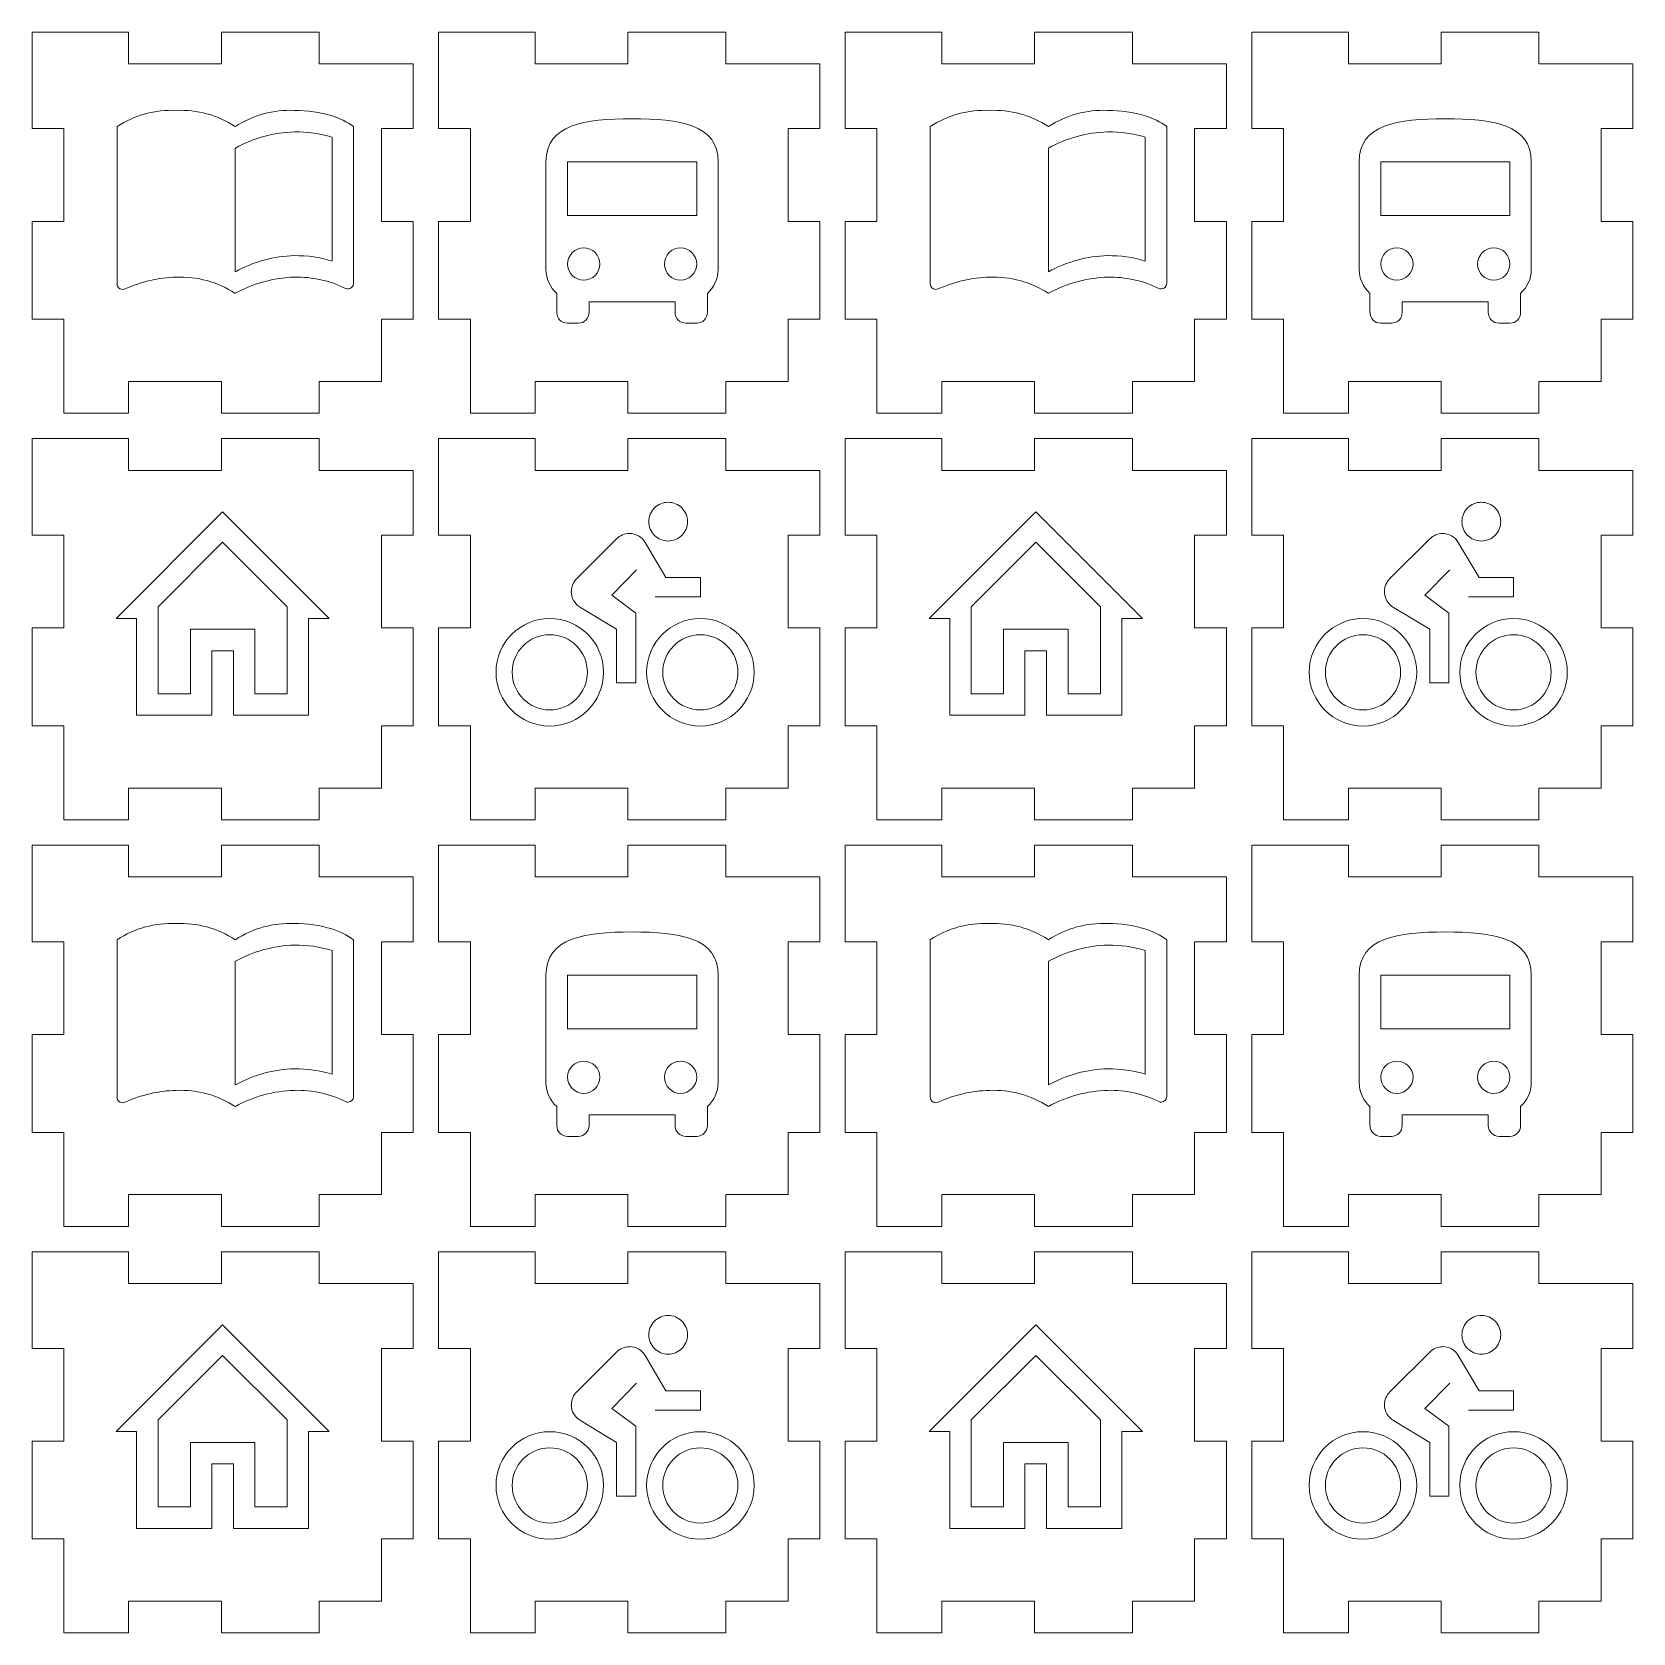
# Model space of a CAD drawing. Header units: millimetres. Extents: x 0 to 126, y 0 to 254.
# Drawn here: x 0 to 126, y 0 to 126 of the extents above; entities that cross this region are included whole.
import ezdxf

# ---------------------------------------------------------------- set-up
doc = ezdxf.new("R2010")
doc.units = ezdxf.units.MM
doc.layers.get('0').update_dxf_attribs({"lineweight": 25, "true_color": 0xffffff})
doc.layers.add('layer 1', color=3, linetype='Continuous', lineweight=9, true_color=0x00ff00)

msp = doc.modelspace()

# ---------------------------------------------------------------- linework, layer by layer
at = {"lineweight": 13}
for p, q in [((7.6, 126), (0, 126)), ((0, 118.4), (0, 126)), ((7.6, 126), (7.6, 123.5)), ((22.6, 126), (14.9, 126)), ((14.9, 126), (14.9, 123.5)), ((22.6, 126), (22.6, 123.5)), ((39.6, 126), (32, 126)), ((32, 118.4), (32, 126)), ((39.6, 126), (39.6, 123.5)), ((54.6, 126), (46.9, 126)), ((46.9, 126), (46.9, 123.5)), ((54.6, 126), (54.6, 123.5)), ((71.6, 126), (64, 126)), ((64, 118.4), (64, 126)), ((71.6, 126), (71.6, 123.5)), ((86.6, 126), (78.9, 126)), ((78.9, 126), (78.9, 123.5)), ((86.6, 126), (86.6, 123.5)), ((103.6, 126), (96, 126)), ((96, 118.4), (96, 126)), ((103.6, 126), (103.6, 123.5)), ((118.6, 126), (110.9, 126)), ((110.9, 126), (110.9, 123.5)), ((118.6, 126), (118.6, 123.5)), ((14.9, 123.5), (7.6, 123.5)), ((30, 123.5), (22.6, 123.5)), ((30, 118.4), (30, 123.5)), ((46.9, 123.5), (39.6, 123.5)), ((62, 123.5), (54.6, 123.5)), ((62, 118.4), (62, 123.5)), ((78.9, 123.5), (71.6, 123.5)), ((94, 123.5), (86.6, 123.5)), ((94, 118.4), (94, 123.5)), ((110.9, 123.5), (103.6, 123.5)), ((126, 123.5), (118.6, 123.5)), ((126, 118.4), (126, 123.5)), ((0, 118.4), (2.5, 118.4)), ((2.5, 111.1), (2.5, 118.4)), ((27.5, 111.1), (27.5, 118.4)), ((27.5, 118.4), (30, 118.4)), ((32, 118.4), (34.5, 118.4)), ((34.5, 111.1), (34.5, 118.4)), ((59.5, 111.1), (59.5, 118.4)), ((59.5, 118.4), (62, 118.4)), ((64, 118.4), (66.5, 118.4)), ((66.5, 111.1), (66.5, 118.4)), ((91.5, 111.1), (91.5, 118.4)), ((91.5, 118.4), (94, 118.4)), ((96, 118.4), (98.5, 118.4)), ((98.5, 111.1), (98.5, 118.4)), ((123.5, 111.1), (123.5, 118.4)), ((123.5, 118.4), (126, 118.4)), ((0, 103.4), (0, 111.1)), ((0, 111.1), (2.5, 111.1)), ((27.5, 111.1), (30, 111.1)), ((30, 103.4), (30, 111.1)), ((32, 103.4), (32, 111.1)), ((32, 111.1), (34.5, 111.1)), ((59.5, 111.1), (62, 111.1)), ((62, 103.4), (62, 111.1)), ((64, 103.4), (64, 111.1)), ((64, 111.1), (66.5, 111.1)), ((91.5, 111.1), (94, 111.1)), ((94, 103.4), (94, 111.1)), ((96, 103.4), (96, 111.1)), ((96, 111.1), (98.5, 111.1)), ((123.5, 111.1), (126, 111.1)), ((126, 103.4), (126, 111.1)), ((0, 103.4), (2.5, 103.4)), ((2.5, 96), (2.5, 103.4)), ((27.5, 98.5), (27.5, 103.4)), ((27.5, 103.4), (30, 103.4)), ((32, 103.4), (34.5, 103.4)), ((34.5, 96), (34.5, 103.4)), ((59.5, 98.5), (59.5, 103.4)), ((59.5, 103.4), (62, 103.4)), ((64, 103.4), (66.5, 103.4)), ((66.5, 96), (66.5, 103.4)), ((91.5, 98.5), (91.5, 103.4)), ((91.5, 103.4), (94, 103.4)), ((96, 103.4), (98.5, 103.4)), ((98.5, 96), (98.5, 103.4)), ((123.5, 98.5), (123.5, 103.4)), ((123.5, 103.4), (126, 103.4)), ((14.9, 98.5), (7.6, 98.5)), ((7.6, 98.5), (7.6, 96)), ((14.9, 98.5), (14.9, 96)), ((27.5, 98.5), (22.6, 98.5)), ((22.6, 98.5), (22.6, 96)), ((46.9, 98.5), (39.6, 98.5)), ((39.6, 98.5), (39.6, 96)), ((46.9, 98.5), (46.9, 96)), ((59.5, 98.5), (54.6, 98.5)), ((54.6, 98.5), (54.6, 96)), ((78.9, 98.5), (71.6, 98.5)), ((71.6, 98.5), (71.6, 96)), ((78.9, 98.5), (78.9, 96)), ((91.5, 98.5), (86.6, 98.5)), ((86.6, 98.5), (86.6, 96)), ((110.9, 98.5), (103.6, 98.5)), ((103.6, 98.5), (103.6, 96)), ((110.9, 98.5), (110.9, 96)), ((123.5, 98.5), (118.6, 98.5)), ((118.6, 98.5), (118.6, 96)), ((7.6, 96), (2.5, 96)), ((22.6, 96), (14.9, 96)), ((39.6, 96), (34.5, 96)), ((54.6, 96), (46.9, 96)), ((71.6, 96), (66.5, 96)), ((86.6, 96), (78.9, 96)), ((103.6, 96), (98.5, 96)), ((118.6, 96), (110.9, 96)), ((7.6, 94), (0, 94)), ((0, 86.4), (0, 94)), ((7.6, 94), (7.6, 91.5)), ((22.6, 94), (14.9, 94)), ((14.9, 94), (14.9, 91.5)), ((22.6, 94), (22.6, 91.5)), ((39.6, 94), (32, 94)), ((32, 86.4), (32, 94)), ((39.6, 94), (39.6, 91.5)), ((54.6, 94), (46.9, 94)), ((46.9, 94), (46.9, 91.5)), ((54.6, 94), (54.6, 91.5)), ((71.6, 94), (64, 94)), ((64, 86.4), (64, 94)), ((71.6, 94), (71.6, 91.5)), ((86.6, 94), (78.9, 94)), ((78.9, 94), (78.9, 91.5)), ((86.6, 94), (86.6, 91.5)), ((103.6, 94), (96, 94)), ((96, 86.4), (96, 94)), ((103.6, 94), (103.6, 91.5)), ((118.6, 94), (110.9, 94)), ((110.9, 94), (110.9, 91.5)), ((118.6, 94), (118.6, 91.5)), ((14.9, 91.5), (7.6, 91.5)), ((30, 91.5), (22.6, 91.5)), ((30, 86.4), (30, 91.5)), ((46.9, 91.5), (39.6, 91.5)), ((62, 91.5), (54.6, 91.5)), ((62, 86.4), (62, 91.5)), ((78.9, 91.5), (71.6, 91.5)), ((94, 91.5), (86.6, 91.5)), ((94, 86.4), (94, 91.5)), ((110.9, 91.5), (103.6, 91.5)), ((126, 91.5), (118.6, 91.5)), ((126, 86.4), (126, 91.5)), ((0, 86.4), (2.5, 86.4)), ((2.5, 79.1), (2.5, 86.4)), ((27.5, 79.1), (27.5, 86.4)), ((27.5, 86.4), (30, 86.4)), ((32, 86.4), (34.5, 86.4)), ((34.5, 79.1), (34.5, 86.4)), ((59.5, 79.1), (59.5, 86.4)), ((59.5, 86.4), (62, 86.4)), ((64, 86.4), (66.5, 86.4)), ((66.5, 79.1), (66.5, 86.4)), ((91.5, 79.1), (91.5, 86.4)), ((91.5, 86.4), (94, 86.4)), ((96, 86.4), (98.5, 86.4)), ((98.5, 79.1), (98.5, 86.4)), ((123.5, 79.1), (123.5, 86.4)), ((123.5, 86.4), (126, 86.4)), ((0, 71.4), (0, 79.1)), ((0, 79.1), (2.5, 79.1)), ((27.5, 79.1), (30, 79.1)), ((30, 71.4), (30, 79.1)), ((32, 71.4), (32, 79.1)), ((32, 79.1), (34.5, 79.1)), ((59.5, 79.1), (62, 79.1)), ((62, 71.4), (62, 79.1)), ((64, 71.4), (64, 79.1)), ((64, 79.1), (66.5, 79.1)), ((91.5, 79.1), (94, 79.1)), ((94, 71.4), (94, 79.1)), ((96, 71.4), (96, 79.1)), ((96, 79.1), (98.5, 79.1)), ((123.5, 79.1), (126, 79.1)), ((126, 71.4), (126, 79.1)), ((0, 71.4), (2.5, 71.4)), ((2.5, 64), (2.5, 71.4)), ((27.5, 66.5), (27.5, 71.4)), ((27.5, 71.4), (30, 71.4)), ((32, 71.4), (34.5, 71.4)), ((34.5, 64), (34.5, 71.4)), ((59.5, 66.5), (59.5, 71.4)), ((59.5, 71.4), (62, 71.4)), ((64, 71.4), (66.5, 71.4)), ((66.5, 64), (66.5, 71.4)), ((91.5, 66.5), (91.5, 71.4)), ((91.5, 71.4), (94, 71.4)), ((96, 71.4), (98.5, 71.4)), ((98.5, 64), (98.5, 71.4)), ((123.5, 66.5), (123.5, 71.4)), ((123.5, 71.4), (126, 71.4)), ((14.9, 66.5), (7.6, 66.5)), ((7.6, 66.5), (7.6, 64)), ((14.9, 66.5), (14.9, 64)), ((27.5, 66.5), (22.6, 66.5)), ((22.6, 66.5), (22.6, 64)), ((46.9, 66.5), (39.6, 66.5)), ((39.6, 66.5), (39.6, 64)), ((46.9, 66.5), (46.9, 64)), ((59.5, 66.5), (54.6, 66.5)), ((54.6, 66.5), (54.6, 64)), ((78.9, 66.5), (71.6, 66.5)), ((71.6, 66.5), (71.6, 64)), ((78.9, 66.5), (78.9, 64)), ((91.5, 66.5), (86.6, 66.5)), ((86.6, 66.5), (86.6, 64)), ((110.9, 66.5), (103.6, 66.5)), ((103.6, 66.5), (103.6, 64)), ((110.9, 66.5), (110.9, 64)), ((123.5, 66.5), (118.6, 66.5)), ((118.6, 66.5), (118.6, 64)), ((7.6, 64), (2.5, 64)), ((22.6, 64), (14.9, 64)), ((39.6, 64), (34.5, 64)), ((54.6, 64), (46.9, 64)), ((71.6, 64), (66.5, 64)), ((86.6, 64), (78.9, 64)), ((103.6, 64), (98.5, 64)), ((118.6, 64), (110.9, 64)), ((7.6, 62), (0, 62)), ((0, 54.4), (0, 62)), ((7.6, 62), (7.6, 59.5)), ((22.6, 62), (14.9, 62)), ((14.9, 62), (14.9, 59.5)), ((22.6, 62), (22.6, 59.5)), ((39.6, 62), (32, 62)), ((32, 54.4), (32, 62)), ((39.6, 62), (39.6, 59.5)), ((54.6, 62), (46.9, 62)), ((46.9, 62), (46.9, 59.5)), ((54.6, 62), (54.6, 59.5)), ((71.6, 62), (64, 62)), ((64, 54.4), (64, 62)), ((71.6, 62), (71.6, 59.5)), ((86.6, 62), (78.9, 62)), ((78.9, 62), (78.9, 59.5)), ((86.6, 62), (86.6, 59.5)), ((103.6, 62), (96, 62)), ((96, 54.4), (96, 62)), ((103.6, 62), (103.6, 59.5)), ((118.6, 62), (110.9, 62)), ((110.9, 62), (110.9, 59.5)), ((118.6, 62), (118.6, 59.5)), ((14.9, 59.5), (7.6, 59.5)), ((30, 59.5), (22.6, 59.5)), ((30, 54.4), (30, 59.5)), ((46.9, 59.5), (39.6, 59.5)), ((62, 59.5), (54.6, 59.5)), ((62, 54.4), (62, 59.5)), ((78.9, 59.5), (71.6, 59.5)), ((94, 59.5), (86.6, 59.5)), ((94, 54.4), (94, 59.5)), ((110.9, 59.5), (103.6, 59.5)), ((126, 59.5), (118.6, 59.5)), ((126, 54.4), (126, 59.5)), ((0, 54.4), (2.5, 54.4)), ((2.5, 47.1), (2.5, 54.4)), ((27.5, 47.1), (27.5, 54.4)), ((27.5, 54.4), (30, 54.4)), ((32, 54.4), (34.5, 54.4)), ((34.5, 47.1), (34.5, 54.4)), ((59.5, 47.1), (59.5, 54.4)), ((59.5, 54.4), (62, 54.4)), ((64, 54.4), (66.5, 54.4)), ((66.5, 47.1), (66.5, 54.4)), ((91.5, 47.1), (91.5, 54.4)), ((91.5, 54.4), (94, 54.4)), ((96, 54.4), (98.5, 54.4)), ((98.5, 47.1), (98.5, 54.4)), ((123.5, 47.1), (123.5, 54.4)), ((123.5, 54.4), (126, 54.4)), ((0, 39.4), (0, 47.1)), ((0, 47.1), (2.5, 47.1)), ((27.5, 47.1), (30, 47.1)), ((30, 39.4), (30, 47.1)), ((32, 39.4), (32, 47.1)), ((32, 47.1), (34.5, 47.1)), ((59.5, 47.1), (62, 47.1)), ((62, 39.4), (62, 47.1)), ((64, 39.4), (64, 47.1)), ((64, 47.1), (66.5, 47.1)), ((91.5, 47.1), (94, 47.1)), ((94, 39.4), (94, 47.1)), ((96, 39.4), (96, 47.1)), ((96, 47.1), (98.5, 47.1)), ((123.5, 47.1), (126, 47.1)), ((126, 39.4), (126, 47.1)), ((0, 39.4), (2.5, 39.4)), ((2.5, 32), (2.5, 39.4)), ((27.5, 34.5), (27.5, 39.4)), ((27.5, 39.4), (30, 39.4)), ((32, 39.4), (34.5, 39.4)), ((34.5, 32), (34.5, 39.4)), ((59.5, 34.5), (59.5, 39.4)), ((59.5, 39.4), (62, 39.4)), ((64, 39.4), (66.5, 39.4)), ((66.5, 32), (66.5, 39.4)), ((91.5, 34.5), (91.5, 39.4)), ((91.5, 39.4), (94, 39.4)), ((96, 39.4), (98.5, 39.4)), ((98.5, 32), (98.5, 39.4)), ((123.5, 34.5), (123.5, 39.4)), ((123.5, 39.4), (126, 39.4)), ((14.9, 34.5), (7.6, 34.5)), ((7.6, 34.5), (7.6, 32)), ((14.9, 34.5), (14.9, 32)), ((27.5, 34.5), (22.6, 34.5)), ((22.6, 34.5), (22.6, 32)), ((46.9, 34.5), (39.6, 34.5)), ((39.6, 34.5), (39.6, 32)), ((46.9, 34.5), (46.9, 32)), ((59.5, 34.5), (54.6, 34.5)), ((54.6, 34.5), (54.6, 32)), ((78.9, 34.5), (71.6, 34.5)), ((71.6, 34.5), (71.6, 32)), ((78.9, 34.5), (78.9, 32)), ((91.5, 34.5), (86.6, 34.5)), ((86.6, 34.5), (86.6, 32)), ((110.9, 34.5), (103.6, 34.5)), ((103.6, 34.5), (103.6, 32)), ((110.9, 34.5), (110.9, 32)), ((123.5, 34.5), (118.6, 34.5)), ((118.6, 34.5), (118.6, 32)), ((7.6, 32), (2.5, 32)), ((22.6, 32), (14.9, 32)), ((39.6, 32), (34.5, 32)), ((54.6, 32), (46.9, 32)), ((71.6, 32), (66.5, 32)), ((86.6, 32), (78.9, 32)), ((103.6, 32), (98.5, 32)), ((118.6, 32), (110.9, 32)), ((7.6, 30), (0, 30)), ((0, 22.4), (0, 30)), ((7.6, 30), (7.6, 27.5)), ((22.6, 30), (14.9, 30)), ((14.9, 30), (14.9, 27.5)), ((22.6, 30), (22.6, 27.5)), ((39.6, 30), (32, 30)), ((32, 22.4), (32, 30)), ((39.6, 30), (39.6, 27.5)), ((54.6, 30), (46.9, 30)), ((46.9, 30), (46.9, 27.5)), ((54.6, 30), (54.6, 27.5)), ((71.6, 30), (64, 30)), ((64, 22.4), (64, 30)), ((71.6, 30), (71.6, 27.5)), ((86.6, 30), (78.9, 30)), ((78.9, 30), (78.9, 27.5)), ((86.6, 30), (86.6, 27.5)), ((103.6, 30), (96, 30)), ((96, 22.4), (96, 30)), ((103.6, 30), (103.6, 27.5)), ((118.6, 30), (110.9, 30)), ((110.9, 30), (110.9, 27.5)), ((118.6, 30), (118.6, 27.5)), ((14.9, 27.5), (7.6, 27.5)), ((30, 27.5), (22.6, 27.5)), ((30, 22.4), (30, 27.5)), ((46.9, 27.5), (39.6, 27.5)), ((62, 27.5), (54.6, 27.5)), ((62, 22.4), (62, 27.5)), ((78.9, 27.5), (71.6, 27.5)), ((94, 27.5), (86.6, 27.5)), ((94, 22.4), (94, 27.5)), ((110.9, 27.5), (103.6, 27.5)), ((126, 27.5), (118.6, 27.5)), ((126, 22.4), (126, 27.5)), ((0, 22.4), (2.5, 22.4)), ((2.5, 15.1), (2.5, 22.4)), ((27.5, 15.1), (27.5, 22.4)), ((27.5, 22.4), (30, 22.4)), ((32, 22.4), (34.5, 22.4)), ((34.5, 15.1), (34.5, 22.4)), ((59.5, 15.1), (59.5, 22.4)), ((59.5, 22.4), (62, 22.4)), ((64, 22.4), (66.5, 22.4)), ((66.5, 15.1), (66.5, 22.4)), ((91.5, 15.1), (91.5, 22.4)), ((91.5, 22.4), (94, 22.4)), ((96, 22.4), (98.5, 22.4)), ((98.5, 15.1), (98.5, 22.4)), ((123.5, 15.1), (123.5, 22.4)), ((123.5, 22.4), (126, 22.4)), ((0, 7.4), (0, 15.1)), ((0, 15.1), (2.5, 15.1)), ((27.5, 15.1), (30, 15.1)), ((30, 7.4), (30, 15.1)), ((32, 7.4), (32, 15.1)), ((32, 15.1), (34.5, 15.1)), ((59.5, 15.1), (62, 15.1)), ((62, 7.4), (62, 15.1)), ((64, 7.4), (64, 15.1)), ((64, 15.1), (66.5, 15.1)), ((91.5, 15.1), (94, 15.1)), ((94, 7.4), (94, 15.1)), ((96, 7.4), (96, 15.1)), ((96, 15.1), (98.5, 15.1)), ((123.5, 15.1), (126, 15.1)), ((126, 7.4), (126, 15.1)), ((0, 7.4), (2.5, 7.4)), ((2.5, 0), (2.5, 7.4)), ((27.5, 2.5), (27.5, 7.4)), ((27.5, 7.4), (30, 7.4)), ((32, 7.4), (34.5, 7.4)), ((34.5, 0), (34.5, 7.4)), ((59.5, 2.5), (59.5, 7.4)), ((59.5, 7.4), (62, 7.4)), ((64, 7.4), (66.5, 7.4)), ((66.5, 0), (66.5, 7.4)), ((91.5, 2.5), (91.5, 7.4)), ((91.5, 7.4), (94, 7.4)), ((96, 7.4), (98.5, 7.4)), ((98.5, 0), (98.5, 7.4)), ((123.5, 2.5), (123.5, 7.4)), ((123.5, 7.4), (126, 7.4)), ((14.9, 2.5), (7.6, 2.5)), ((7.6, 2.5), (7.6, 0)), ((14.9, 2.5), (14.9, 0)), ((27.5, 2.5), (22.6, 2.5)), ((22.6, 2.5), (22.6, 0)), ((46.9, 2.5), (39.6, 2.5)), ((39.6, 2.5), (39.6, 0)), ((46.9, 2.5), (46.9, 0)), ((59.5, 2.5), (54.6, 2.5)), ((54.6, 2.5), (54.6, 0)), ((78.9, 2.5), (71.6, 2.5)), ((71.6, 2.5), (71.6, 0)), ((78.9, 2.5), (78.9, 0)), ((91.5, 2.5), (86.6, 2.5)), ((86.6, 2.5), (86.6, 0)), ((110.9, 2.5), (103.6, 2.5)), ((103.6, 2.5), (103.6, 0)), ((110.9, 2.5), (110.9, 0)), ((123.5, 2.5), (118.6, 2.5)), ((118.6, 2.5), (118.6, 0)), ((7.6, 0), (2.5, 0)), ((22.6, 0), (14.9, 0)), ((39.6, 0), (34.5, 0)), ((54.6, 0), (46.9, 0)), ((71.6, 0), (66.5, 0)), ((86.6, 0), (78.9, 0)), ((103.6, 0), (98.5, 0)), ((118.6, 0), (110.9, 0))]:
    msp.add_line(p, q, dxfattribs=at)
at = {"layer": 'layer 1', "lineweight": 9}
for p, q in [((6.69, 118.56), (6.69, 106.16)), ((25.31, 106.2), (25.31, 118.56)), ((70.69, 118.56), (70.69, 106.16)), ((89.31, 106.2), (89.31, 118.56)), ((23.62, 117.71), (23.62, 107.98)), ((87.62, 117.71), (87.62, 107.98)), ((16, 107.13), (16, 116.87)), ((80, 107.13), (80, 116.87)), ((40.45, 115.78), (40.45, 107.31)), ((42.15, 111.55), (42.15, 115.78)), ((42.15, 115.78), (52.31, 115.78)), ((52.31, 115.78), (52.31, 111.55)), ((54, 107.31), (54, 115.78)), ((104.45, 115.78), (104.45, 107.31)), ((106.15, 111.55), (106.15, 115.78)), ((106.15, 115.78), (116.31, 115.78)), ((116.31, 115.78), (116.31, 111.55)), ((118, 107.31), (118, 115.78)), ((52.31, 111.55), (42.15, 111.55)), ((116.31, 111.55), (106.15, 111.55)), ((7.11, 105.73), (7.32, 105.78)), ((41.3, 105.43), (41.3, 103.93)), ((43.84, 103.93), (43.84, 104.77)), ((43.84, 104.77), (50.61, 104.77)), ((50.61, 104.77), (50.61, 103.93)), ((53.15, 103.93), (53.15, 105.43)), ((71.11, 105.73), (71.32, 105.78)), ((105.3, 105.43), (105.3, 103.93)), ((107.84, 103.93), (107.84, 104.77)), ((107.84, 104.77), (114.61, 104.77)), ((114.61, 104.77), (114.61, 103.93)), ((117.15, 103.93), (117.15, 105.43)), ((42.15, 103.08), (42.99, 103.08)), ((51.46, 103.08), (52.31, 103.08)), ((106.15, 103.08), (106.99, 103.08)), ((115.46, 103.08), (116.31, 103.08)), ((6.61, 79.85), (15, 88.24)), ((15, 88.24), (23.39, 79.85)), ((70.61, 79.85), (79, 88.24)), ((79, 88.24), (87.39, 79.85)), ((15, 85.85), (9.92, 80.77)), ((20.08, 80.77), (15, 85.85)), ((46, 86.11), (42.87, 82.99)), ((49.89, 83.06), (48.25, 85.83)), ((79, 85.85), (73.92, 80.77)), ((84.08, 80.77), (79, 85.85)), ((110, 86.11), (106.87, 82.99)), ((113.89, 83.06), (112.25, 85.83)), ((45.62, 81.67), (47.58, 83.66)), ((109.62, 81.67), (111.58, 83.66)), ((52.6, 83.06), (49.89, 83.06)), ((52.6, 81.54), (52.6, 83.06)), ((116.6, 83.06), (113.89, 83.06)), ((116.6, 81.54), (116.6, 83.06)), ((9.92, 80.77), (9.92, 73.92)), ((20.08, 73.92), (20.08, 80.77)), ((43.16, 80.72), (46, 79)), ((47.52, 80.27), (45.62, 81.67)), ((49.05, 81.54), (52.6, 81.54)), ((73.92, 80.77), (73.92, 73.92)), ((84.08, 73.92), (84.08, 80.77)), ((107.16, 80.72), (110, 79)), ((111.52, 80.27), (109.62, 81.67)), ((113.05, 81.54), (116.6, 81.54)), ((8.23, 79.85), (6.61, 79.85)), ((8.23, 72.23), (8.23, 79.85)), ((23.39, 79.85), (21.77, 79.85)), ((21.77, 79.85), (21.77, 72.23)), ((47.52, 74.77), (47.52, 80.27)), ((72.23, 79.85), (70.61, 79.85)), ((72.23, 72.23), (72.23, 79.85)), ((87.39, 79.85), (85.77, 79.85)), ((85.77, 79.85), (85.77, 72.23)), ((111.52, 74.77), (111.52, 80.27)), ((12.46, 73.92), (12.46, 79)), ((12.46, 79), (14.15, 79)), ((14.15, 79), (15.85, 79)), ((15.85, 79), (17.54, 79)), ((17.54, 79), (17.54, 73.92)), ((46, 79), (46, 74.77)), ((76.46, 73.92), (76.46, 79)), ((76.46, 79), (78.15, 79)), ((78.15, 79), (79.85, 79)), ((79.85, 79), (81.54, 79)), ((81.54, 79), (81.54, 73.92)), ((110, 79), (110, 74.77)), ((15.85, 77.31), (14.15, 77.31)), ((14.15, 77.31), (14.15, 72.23)), ((15.85, 72.23), (15.85, 77.31)), ((79.85, 77.31), (78.15, 77.31)), ((78.15, 77.31), (78.15, 72.23)), ((79.85, 72.23), (79.85, 77.31)), ((46, 74.77), (47.52, 74.77)), ((110, 74.77), (111.52, 74.77)), ((9.92, 73.92), (12.46, 73.92)), ((17.54, 73.92), (20.08, 73.92)), ((73.92, 73.92), (76.46, 73.92)), ((81.54, 73.92), (84.08, 73.92)), ((14.15, 72.23), (8.23, 72.23)), ((21.77, 72.23), (15.85, 72.23)), ((78.15, 72.23), (72.23, 72.23)), ((85.77, 72.23), (79.85, 72.23)), ((6.69, 54.56), (6.69, 42.16)), ((25.31, 42.2), (25.31, 54.56)), ((70.69, 54.56), (70.69, 42.16)), ((89.31, 42.2), (89.31, 54.56)), ((23.62, 53.71), (23.62, 43.98)), ((87.62, 53.71), (87.62, 43.98)), ((16, 43.13), (16, 52.87)), ((40.45, 51.78), (40.45, 43.31)), ((42.15, 47.55), (42.15, 51.78)), ((42.15, 51.78), (52.31, 51.78)), ((52.31, 51.78), (52.31, 47.55)), ((54, 43.31), (54, 51.78)), ((80, 43.13), (80, 52.87)), ((104.45, 51.78), (104.45, 43.31)), ((106.15, 47.55), (106.15, 51.78)), ((106.15, 51.78), (116.31, 51.78)), ((116.31, 51.78), (116.31, 47.55)), ((118, 43.31), (118, 51.78)), ((52.31, 47.55), (42.15, 47.55)), ((116.31, 47.55), (106.15, 47.55)), ((7.11, 41.73), (7.32, 41.78)), ((71.11, 41.73), (71.32, 41.78)), ((41.3, 41.43), (41.3, 39.93)), ((43.84, 39.93), (43.84, 40.77)), ((43.84, 40.77), (50.61, 40.77)), ((50.61, 40.77), (50.61, 39.93)), ((53.15, 39.93), (53.15, 41.43)), ((105.3, 41.43), (105.3, 39.93)), ((107.84, 39.93), (107.84, 40.77)), ((107.84, 40.77), (114.61, 40.77)), ((114.61, 40.77), (114.61, 39.93)), ((117.15, 39.93), (117.15, 41.43)), ((42.15, 39.08), (42.99, 39.08)), ((51.46, 39.08), (52.31, 39.08)), ((106.15, 39.08), (106.99, 39.08)), ((115.46, 39.08), (116.31, 39.08)), ((6.61, 15.85), (15, 24.24)), ((15, 24.24), (23.39, 15.85)), ((70.61, 15.85), (79, 24.24)), ((79, 24.24), (87.39, 15.85)), ((15, 21.85), (9.92, 16.77)), ((20.08, 16.77), (15, 21.85)), ((46, 22.11), (42.87, 18.99)), ((49.89, 19.06), (48.25, 21.83)), ((79, 21.85), (73.92, 16.77)), ((84.08, 16.77), (79, 21.85)), ((110, 22.11), (106.87, 18.99)), ((113.89, 19.06), (112.25, 21.83)), ((45.62, 17.67), (47.58, 19.66)), ((52.6, 19.06), (49.89, 19.06)), ((52.6, 17.54), (52.6, 19.06)), ((109.62, 17.67), (111.58, 19.66)), ((116.6, 19.06), (113.89, 19.06)), ((116.6, 17.54), (116.6, 19.06)), ((47.52, 16.27), (45.62, 17.67)), ((111.52, 16.27), (109.62, 17.67)), ((9.92, 16.77), (9.92, 9.92)), ((20.08, 9.92), (20.08, 16.77)), ((43.16, 16.72), (46, 15)), ((49.05, 17.54), (52.6, 17.54)), ((73.92, 16.77), (73.92, 9.92)), ((84.08, 9.92), (84.08, 16.77)), ((107.16, 16.72), (110, 15)), ((113.05, 17.54), (116.6, 17.54)), ((8.23, 15.85), (6.61, 15.85)), ((8.23, 8.23), (8.23, 15.85)), ((23.39, 15.85), (21.77, 15.85)), ((21.77, 15.85), (21.77, 8.23)), ((47.52, 10.77), (47.52, 16.27)), ((72.23, 15.85), (70.61, 15.85)), ((72.23, 8.23), (72.23, 15.85)), ((87.39, 15.85), (85.77, 15.85)), ((85.77, 15.85), (85.77, 8.23)), ((111.52, 10.77), (111.52, 16.27)), ((12.46, 9.92), (12.46, 15)), ((12.46, 15), (14.15, 15)), ((14.15, 15), (15.85, 15)), ((15.85, 15), (17.54, 15)), ((17.54, 15), (17.54, 9.92)), ((46, 15), (46, 10.77)), ((76.46, 9.92), (76.46, 15)), ((76.46, 15), (78.15, 15)), ((78.15, 15), (79.85, 15)), ((79.85, 15), (81.54, 15)), ((81.54, 15), (81.54, 9.92)), ((110, 15), (110, 10.77)), ((15.85, 13.31), (14.15, 13.31)), ((14.15, 13.31), (14.15, 8.23)), ((15.85, 8.23), (15.85, 13.31)), ((79.85, 13.31), (78.15, 13.31)), ((78.15, 13.31), (78.15, 8.23)), ((79.85, 8.23), (79.85, 13.31)), ((46, 10.77), (47.52, 10.77)), ((110, 10.77), (111.52, 10.77)), ((9.92, 9.92), (12.46, 9.92)), ((17.54, 9.92), (20.08, 9.92)), ((73.92, 9.92), (76.46, 9.92)), ((81.54, 9.92), (84.08, 9.92)), ((14.15, 8.23), (8.23, 8.23)), ((21.77, 8.23), (15.85, 8.23)), ((78.15, 8.23), (72.23, 8.23)), ((85.77, 8.23), (79.85, 8.23))]:
    msp.add_line(p, q, dxfattribs=at)
for centre, radius, start, end in [((10.99, 111.97), 7.87, 87.4075, 123.1028), ((11.7, 111.97), 7.87, 56.8972, 92.5925), ((20.3, 111.97), 7.87, 87.4075, 123.1028), ((20.74, 109.84), 9.99, 73.2574, 90.4824), ((74.99, 111.97), 7.87, 87.4075, 123.1028), ((75.7, 111.97), 7.87, 56.8972, 92.5925), ((84.3, 111.97), 7.87, 87.4075, 123.1028), ((84.74, 109.84), 9.99, 73.2574, 90.4824), ((21.92, 113.89), 5.77, 54.0004, 72.8695), ((85.92, 113.89), 5.77, 54.0004, 72.8695), ((20.94, 107.94), 10.2, 91.5666, 118.9437), ((20.76, 108.3), 9.84, 73.1197, 90.6201), ((84.94, 107.94), 10.2, 91.5666, 118.9437), ((84.76, 108.3), 9.84, 73.1197, 90.6201), ((20.94, 98.21), 10.2, 91.5666, 118.9437), ((20.76, 98.56), 9.84, 73.1197, 90.6201), ((43.42, 107.74), 1.27, 90, 180), ((43.42, 107.74), 1.27, 0, 90), ((51.04, 107.74), 1.27, 90, 180), ((51.04, 107.74), 1.27, 0, 90), ((84.94, 98.21), 10.2, 91.5666, 118.9437), ((84.76, 98.56), 9.84, 73.1197, 90.6201), ((107.42, 107.74), 1.27, 90, 180), ((107.42, 107.74), 1.27, 0, 90), ((115.04, 107.74), 1.27, 90, 180), ((115.04, 107.74), 1.27, 0, 90), ((42.98, 107.32), 2.53, 180.1878, 228.3106), ((43.42, 107.74), 1.27, 180, 270), ((43.42, 107.74), 1.27, 270, 0), ((51.04, 107.74), 1.27, 180, 270), ((51.04, 107.74), 1.27, 270, 0), ((51.47, 107.32), 2.53, 311.6894, 359.8122), ((106.98, 107.32), 2.53, 180.1878, 228.3106), ((107.42, 107.74), 1.27, 180, 270), ((107.42, 107.74), 1.27, 270, 0), ((115.04, 107.74), 1.27, 180, 270), ((115.04, 107.74), 1.27, 270, 0), ((115.47, 107.32), 2.53, 311.6894, 359.8122), ((7.14, 106.19), 0.455, 183.8879, 266.1121), ((11.62, 96.38), 10.33, 91.5172, 114.5601), ((11.7, 98.84), 7.87, 56.8972, 92.5925), ((20.94, 96.51), 10.2, 91.5666, 118.9437), ((20.86, 98.09), 8.62, 63.7092, 91.361), ((24.86, 106.23), 0.455, 273.8879, 356.1121), ((71.14, 106.19), 0.455, 183.8879, 266.1121), ((75.62, 96.38), 10.33, 91.5172, 114.5601), ((75.7, 98.84), 7.87, 56.8972, 92.5925), ((84.94, 96.51), 10.2, 91.5666, 118.9437), ((84.86, 98.09), 8.62, 63.7092, 91.361), ((88.86, 106.23), 0.455, 273.8879, 356.1121), ((24.86, 106.16), 0.382, 242.2624, 275.1177), ((88.86, 106.16), 0.382, 242.2624, 275.1177), ((42.15, 103.93), 0.847, 180, 270), ((42.99, 103.93), 0.847, 270, 0), ((51.46, 103.93), 0.847, 180, 270), ((52.31, 103.93), 0.847, 270, 0), ((106.15, 103.93), 0.847, 180, 270), ((106.99, 103.93), 0.847, 270, 0), ((115.46, 103.93), 0.847, 180, 270), ((116.31, 103.93), 0.847, 270, 0), ((50.06, 87.47), 1.52, 89.7603, 180.2397), ((50.07, 87.47), 1.52, 359.7603, 90.2397), ((114.06, 87.47), 1.52, 89.7603, 180.2397), ((114.07, 87.47), 1.52, 359.7603, 90.2397), ((50.06, 87.46), 1.52, 179.7603, 270.2397), ((50.07, 87.46), 1.52, 269.7603, 0.2397), ((114.06, 87.46), 1.52, 179.7603, 270.2397), ((114.07, 87.46), 1.52, 269.7603, 0.2397), ((47.01, 85.12), 1.41, 89.6803, 135.5594), ((47.01, 85.09), 1.45, 30.9593, 89.8049), ((111.01, 85.12), 1.41, 89.6803, 135.5594), ((111.01, 85.09), 1.45, 30.9593, 89.8049), ((43.85, 81.98), 1.4, 134.2789, 180.818), ((43.87, 81.96), 1.43, 179.8624, 240.2133), ((107.85, 81.98), 1.4, 134.2789, 180.818), ((107.87, 81.96), 1.43, 179.8624, 240.2133), ((40.75, 75.61), 4.23, 90, 180), ((40.75, 75.61), 4.23, 0, 90), ((52.6, 75.61), 4.23, 90, 180), ((52.6, 75.61), 4.23, 0, 90), ((104.75, 75.61), 4.23, 90, 180), ((104.75, 75.61), 4.23, 0, 90), ((116.6, 75.61), 4.23, 90, 180), ((116.6, 75.61), 4.23, 0, 90), ((40.75, 75.61), 2.96, 90, 180), ((40.75, 75.61), 2.96, 0, 90), ((52.6, 75.61), 2.96, 90, 180), ((52.6, 75.61), 2.96, 0, 90), ((104.75, 75.61), 2.96, 90, 180), ((104.75, 75.61), 2.96, 0, 90), ((116.6, 75.61), 2.96, 90, 180), ((116.6, 75.61), 2.96, 0, 90), ((40.75, 75.61), 4.23, 180, 270), ((40.75, 75.61), 2.96, 180, 270), ((40.75, 75.61), 2.96, 270, 0), ((40.75, 75.61), 4.23, 270, 0), ((52.6, 75.61), 4.23, 180, 270), ((52.6, 75.61), 2.96, 180, 270), ((52.6, 75.61), 2.96, 270, 0), ((52.6, 75.61), 4.23, 270, 0), ((104.75, 75.61), 4.23, 180, 270), ((104.75, 75.61), 2.96, 180, 270), ((104.75, 75.61), 2.96, 270, 0), ((104.75, 75.61), 4.23, 270, 0), ((116.6, 75.61), 4.23, 180, 270), ((116.6, 75.61), 2.96, 180, 270), ((116.6, 75.61), 2.96, 270, 0), ((116.6, 75.61), 4.23, 270, 0), ((10.99, 47.97), 7.87, 87.4075, 123.1028), ((11.7, 47.97), 7.87, 56.8972, 92.5925), ((20.3, 47.97), 7.87, 87.4075, 123.1028), ((20.74, 45.84), 9.99, 73.2574, 90.4824), ((74.99, 47.97), 7.87, 87.4075, 123.1028), ((75.7, 47.97), 7.87, 56.8972, 92.5925), ((84.3, 47.97), 7.87, 87.4075, 123.1028), ((84.74, 45.84), 9.99, 73.2574, 90.4824), ((21.92, 49.89), 5.77, 54.0004, 72.8695), ((85.92, 49.89), 5.77, 54.0004, 72.8695), ((20.94, 43.94), 10.2, 91.5666, 118.9437), ((20.76, 44.3), 9.84, 73.1197, 90.6201), ((84.94, 43.94), 10.2, 91.5666, 118.9437), ((84.76, 44.3), 9.84, 73.1197, 90.6201), ((20.94, 34.21), 10.2, 91.5666, 118.9437), ((20.76, 34.56), 9.84, 73.1197, 90.6201), ((43.42, 43.74), 1.27, 90, 180), ((43.42, 43.74), 1.27, 0, 90), ((51.04, 43.74), 1.27, 90, 180), ((51.04, 43.74), 1.27, 0, 90), ((84.94, 34.21), 10.2, 91.5666, 118.9437), ((84.76, 34.56), 9.84, 73.1197, 90.6201), ((107.42, 43.74), 1.27, 90, 180), ((107.42, 43.74), 1.27, 0, 90), ((115.04, 43.74), 1.27, 90, 180), ((115.04, 43.74), 1.27, 0, 90), ((42.98, 43.32), 2.53, 180.1878, 228.3106), ((43.42, 43.74), 1.27, 180, 270), ((43.42, 43.74), 1.27, 270, 0), ((51.04, 43.74), 1.27, 180, 270), ((51.04, 43.74), 1.27, 270, 0), ((51.47, 43.32), 2.53, 311.6894, 359.8122), ((106.98, 43.32), 2.53, 180.1878, 228.3106), ((107.42, 43.74), 1.27, 180, 270), ((107.42, 43.74), 1.27, 270, 0), ((115.04, 43.74), 1.27, 180, 270), ((115.04, 43.74), 1.27, 270, 0), ((115.47, 43.32), 2.53, 311.6894, 359.8122), ((7.14, 42.19), 0.455, 183.8879, 266.1121), ((11.62, 32.38), 10.33, 91.5172, 114.5601), ((11.7, 34.84), 7.87, 56.8972, 92.5925), ((20.94, 32.51), 10.2, 91.5666, 118.9437), ((20.86, 34.09), 8.62, 63.7092, 91.361), ((24.86, 42.16), 0.382, 242.2624, 275.1177), ((24.86, 42.23), 0.455, 273.8879, 356.1121), ((71.14, 42.19), 0.455, 183.8879, 266.1121), ((75.62, 32.38), 10.33, 91.5172, 114.5601), ((75.7, 34.84), 7.87, 56.8972, 92.5925), ((84.94, 32.51), 10.2, 91.5666, 118.9437), ((84.86, 34.09), 8.62, 63.7092, 91.361), ((88.86, 42.16), 0.382, 242.2624, 275.1177), ((88.86, 42.23), 0.455, 273.8879, 356.1121), ((42.15, 39.93), 0.847, 180, 270), ((42.99, 39.93), 0.847, 270, 0), ((51.46, 39.93), 0.847, 180, 270), ((52.31, 39.93), 0.847, 270, 0), ((106.15, 39.93), 0.847, 180, 270), ((106.99, 39.93), 0.847, 270, 0), ((115.46, 39.93), 0.847, 180, 270), ((116.31, 39.93), 0.847, 270, 0), ((50.06, 23.47), 1.52, 89.7603, 180.2397), ((50.07, 23.47), 1.52, 359.7603, 90.2397), ((114.06, 23.47), 1.52, 89.7603, 180.2397), ((114.07, 23.47), 1.52, 359.7603, 90.2397), ((50.06, 23.46), 1.52, 179.7603, 270.2397), ((50.07, 23.46), 1.52, 269.7603, 0.2397), ((114.06, 23.46), 1.52, 179.7603, 270.2397), ((114.07, 23.46), 1.52, 269.7603, 0.2397), ((47.01, 21.12), 1.41, 89.6803, 135.5594), ((47.01, 21.09), 1.45, 30.9593, 89.8049), ((111.01, 21.12), 1.41, 89.6803, 135.5594), ((111.01, 21.09), 1.45, 30.9593, 89.8049), ((43.85, 17.98), 1.4, 134.2789, 180.818), ((107.85, 17.98), 1.4, 134.2789, 180.818), ((43.87, 17.96), 1.43, 179.8624, 240.2133), ((107.87, 17.96), 1.43, 179.8624, 240.2133), ((40.75, 11.61), 4.23, 90, 180), ((40.75, 11.61), 4.23, 0, 90), ((52.6, 11.61), 4.23, 90, 180), ((52.6, 11.61), 4.23, 0, 90), ((104.75, 11.61), 4.23, 90, 180), ((104.75, 11.61), 4.23, 0, 90), ((116.6, 11.61), 4.23, 90, 180), ((116.6, 11.61), 4.23, 0, 90), ((40.75, 11.61), 2.96, 90, 180), ((40.75, 11.61), 2.96, 0, 90), ((52.6, 11.61), 2.96, 90, 180), ((52.6, 11.61), 2.96, 0, 90), ((104.75, 11.61), 2.96, 90, 180), ((104.75, 11.61), 2.96, 0, 90), ((116.6, 11.61), 2.96, 90, 180), ((116.6, 11.61), 2.96, 0, 90), ((40.75, 11.61), 4.23, 180, 270), ((40.75, 11.61), 2.96, 180, 270), ((40.75, 11.61), 2.96, 270, 0), ((40.75, 11.61), 4.23, 270, 0), ((52.6, 11.61), 4.23, 180, 270), ((52.6, 11.61), 2.96, 180, 270), ((52.6, 11.61), 2.96, 270, 0), ((52.6, 11.61), 4.23, 270, 0), ((104.75, 11.61), 4.23, 180, 270), ((104.75, 11.61), 2.96, 180, 270), ((104.75, 11.61), 2.96, 270, 0), ((104.75, 11.61), 4.23, 270, 0), ((116.6, 11.61), 4.23, 180, 270), ((116.6, 11.61), 2.96, 180, 270), ((116.6, 11.61), 2.96, 270, 0), ((116.6, 11.61), 4.23, 270, 0)]:
    msp.add_arc(centre, radius, start, end, dxfattribs=at)
for points in [[(47.23, 119.17), (43.49, 119.17), (40.45, 118.74), (40.45, 115.78)], [(54, 115.78), (54, 118.74), (50.97, 119.17), (47.23, 119.17)], [(111.23, 119.17), (107.49, 119.17), (104.45, 118.74), (104.45, 115.78)], [(118, 115.78), (118, 118.74), (114.97, 119.17), (111.23, 119.17)], [(47.23, 55.17), (43.49, 55.17), (40.45, 54.74), (40.45, 51.78)], [(54, 51.78), (54, 54.74), (50.97, 55.17), (47.23, 55.17)], [(111.23, 55.17), (107.49, 55.17), (104.45, 54.74), (104.45, 51.78)], [(118, 51.78), (118, 54.74), (114.97, 55.17), (111.23, 55.17)]]:
    msp.add_open_spline(points, degree=3, dxfattribs=at)

doc.saveas('drawing.dxf')
